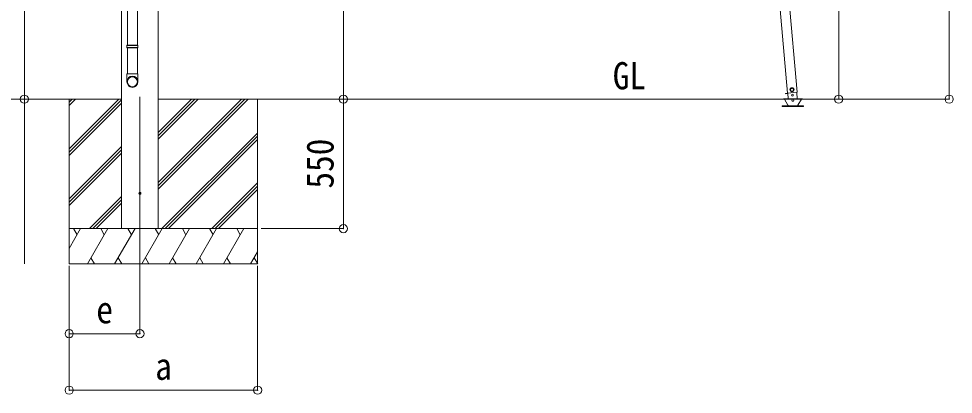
# Model space of a CAD drawing. Units: millimetres at full size, sheet at 1:35; details may follow other scales. Extents: x -9783 to 9892, y -6828 to 6752.
# Drawn here: x -7653 to -3685, y -1951 to -355 of the extents above; entities that cross this region are included whole.
import ezdxf
from ezdxf.enums import TextEntityAlignment as Align

# ---------------------------------------------------------------- set-up
doc = ezdxf.new("R2010")
doc.units = ezdxf.units.MM
doc.header["$LTSCALE"] = 35
doc.header["$PDMODE"] = 32
doc.header["$PDSIZE"] = 35
for name, color, linetype, lineweight in [('0-0_0', 7, 'Continuous', 9), ('0-1_本体', 4, 'Continuous', 9), ('0-2_部品', 7, 'Continuous', 9), ('0-8_PARTS2', 2, 'Continuous', 9), ('0-A_寸法', 6, 'Continuous', 9), ('1-2_GLASS_SEAL', 7, 'Continuous', 9), ('1-A', 6, 'Continuous', 9)]:
    doc.layers.add(name, color=color, linetype=linetype, lineweight=lineweight)
doc.styles.add('ＭＳ ゴシック', font='')
doc.styles.get('ＭＳ ゴシック').set_extended_font_data('MS Gothic')

msp = doc.modelspace()

# ---------------------------------------------------------------- linework, layer by layer
at = {"layer": '0-0_0'}
for p, q in [((-7812.62, -696.92), (-7216.28, -696.92)), ((-7438.53, -696.92), (-7438.53, -1396.92)), ((-7438.53, -908.15), (-7227.3, -696.92)), ((-7438.53, -724.3), (-7411.15, -696.92)), ((-7438.53, -710.16), (-7425.29, -696.92)), ((-7438.53, -922.29), (-7216.28, -700.04)), ((-7060.78, -1079.18), (-6678.52, -696.92)), ((-7060.78, -1050.9), (-6706.8, -696.92)), ((-7060.78, -1065.04), (-6692.66, -696.92)), ((-7060.78, -867.05), (-6890.65, -696.92)), ((-7060.78, -852.91), (-6904.79, -696.92)), ((-7060.78, -838.77), (-6918.93, -696.92)), ((-7060.78, -696.92), (-3956.7, -696.92)), ((-6638.53, -696.92), (-6638.53, -1396.92)), ((-7438.53, -936.43), (-7216.28, -714.19)), ((-7044.67, -1246.92), (-6638.53, -840.78)), ((-7030.53, -1246.92), (-6638.53, -854.93)), ((-7016.39, -1246.92), (-6638.53, -869.07)), ((-7438.53, -1120.28), (-7216.28, -898.03)), ((-7438.53, -1134.42), (-7216.28, -912.17)), ((-7438.53, -1148.57), (-7216.28, -926.32)), ((-6832.54, -1246.92), (-6638.53, -1052.91)), ((-6818.4, -1246.92), (-6638.53, -1067.06)), ((-7353.04, -1246.92), (-7216.28, -1110.16)), ((-6804.25, -1246.92), (-6638.53, -1081.2)), ((-7338.9, -1246.92), (-7216.28, -1124.31)), ((-7324.75, -1246.92), (-7216.28, -1138.45)), ((-6638.53, -1246.92), (-7438.53, -1246.92)), ((-7438.53, -1330.75), (-7390.13, -1246.92)), ((-7405.13, -1272.9), (-7420.13, -1246.92)), ((-7361.26, -1396.92), (-7274.66, -1246.92)), ((-7289.66, -1272.9), (-7304.66, -1246.92)), ((-7245.79, -1396.92), (-7159.19, -1246.92)), ((-7174.19, -1272.9), (-7189.19, -1246.92)), ((-7130.32, -1396.92), (-7043.72, -1246.92)), ((-7058.72, -1272.9), (-7073.72, -1246.92)), ((-7014.85, -1396.92), (-6928.25, -1246.92)), ((-6943.25, -1272.9), (-6958.25, -1246.92)), ((-6899.38, -1396.92), (-6812.78, -1246.92)), ((-6842.78, -1246.92), (-6827.78, -1272.9)), ((-6783.91, -1396.92), (-6697.31, -1246.92)), ((-6712.31, -1272.9), (-6727.31, -1246.92)), ((-6668.44, -1396.92), (-6638.53, -1345.11)), ((-7346.26, -1370.94), (-7331.27, -1396.92)), ((-7230.79, -1370.94), (-7215.79, -1396.92)), ((-7115.32, -1370.94), (-7100.32, -1396.92)), ((-6999.85, -1370.94), (-6984.86, -1396.92)), ((-6884.38, -1370.94), (-6869.39, -1396.92)), ((-6768.91, -1370.94), (-6753.92, -1396.92)), ((-6653.44, -1370.94), (-6638.44, -1396.92)), ((-7438.53, -1396.92), (-6638.53, -1396.92))]:
    msp.add_line(p, q, dxfattribs=at)
at = {"layer": '0-1_本体'}
for p, q in [((-7060.53, 1633.08), (-7060.53, -1246.92)), ((-7216.03, 1593.37), (-7216.03, -1246.92))]:
    msp.add_line(p, q, dxfattribs=at)
at = {"layer": '0-1_本体', "color": 6}
msp.add_line((-6274.52, -696.92), (-6274.52, -1246.92), dxfattribs=at)
at = {"layer": '0-2_部品'}
for p, q in [((-7191.28, 360.83), (-7191.28, -467.35)), ((-7149.28, 360.83), (-7149.28, -467.35)), ((-7193.28, -469.35), (-7192.28, -467.35)), ((-7147.28, -469.35), (-7193.28, -469.35)), ((-7148.28, -467.35), (-7192.28, -467.35)), ((-7147.28, -469.35), (-7148.28, -467.35)), ((-7147.28, -469.35), (-7147.28, -477.35)), ((-7147.28, -477.35), (-7193.28, -477.35)), ((-7148.28, -479.35), (-7192.28, -479.35)), ((-7191.28, -479.35), (-7191.28, -589.35)), ((-7149.28, -479.35), (-7149.28, -589.35)), ((-7147.28, -477.35), (-7148.28, -479.35)), ((-7193.28, -623.5), (-7193.28, -589.35)), ((-7147.28, -589.35), (-7193.28, -589.35)), ((-7147.28, -623.5), (-7147.28, -589.35))]:
    msp.add_line(p, q, dxfattribs=at)
msp.add_lwpolyline([(-7193.28, -469.35), (-7193.28, -477.35), (-7192.28, -479.35)], dxfattribs=at)
at = {"layer": '0-2_部品', "color": 4}
msp.add_circle((-7138.28, -1096.92), 4.5, dxfattribs=at)
at = {"layer": '0-2_部品'}
for centre, major_axis, ratio, start_param, end_param in [((-7170.28, -621.75), (-23, 0), 0.996195, 3.1415927, 6.2831853), ((-7170.28, -623.5), (-23, 0), 0.996195, 3.1415927, 6.2831853), ((-7170.28, -623.5), (0, -23.43), 0.981806, 4.712389, 7.8539816)]:
    msp.add_ellipse(centre, major_axis=major_axis, ratio=ratio, start_param=start_param, end_param=end_param, dxfattribs=at)
msp.add_ellipse((-7170.28, -623.5), major_axis=(21, 0), ratio=0.996195, dxfattribs=at)
at = {"layer": '0-8_PARTS2'}
msp.add_line((-7138.28, -687.71), (-7138.28, -1446.92), dxfattribs=at)
at = {"layer": '0-A_寸法'}
for p, q in [((-3702.94, -696.92), (-3702.94, 2116.08)), ((-4171.95, 1915.68), (-4171.95, -696.92)), ((-8176.85, -696.92), (-7448.74, -696.92)), ((-4171.95, -696.92), (-4500.78, -696.92)), ((-3702.94, -696.92), (-4171.95, -696.92)), ((-7438.53, -1933.29), (-7438.53, -1404.34)), ((-7438.53, -1693.31), (-7438.53, -1404.34)), ((-7138.28, -1693.31), (-7138.28, -1404.34)), ((-6638.53, -1933.29), (-6638.53, -1404.34)), ((-7138.28, -1693.31), (-7438.53, -1693.31)), ((-7438.53, -1933.29), (-6638.53, -1933.29))]:
    msp.add_line(p, q, dxfattribs=at)
for p in [(-7628.88, -696.92), (-4171.95, -696.92), (-3702.94, -696.92), (-7438.53, -1693.31), (-7138.28, -1693.31), (-7438.53, -1933.29), (-6638.53, -1933.29)]:
    msp.add_point(p, dxfattribs=at)
at = {"layer": '1-2_GLASS_SEAL', "color": 4}
for p, q in [((-4389.09, -671.5), (-4473.92, 294.63)), ((-4348.25, -667.91), (-4433.08, 298.22)), ((-4388.1, -671.7), (-4397.96, -672.57)), ((-4397.96, -672.57), (-4388.1, -671.71)), ((-4397.96, -672.57), (-4397.79, -674.56)), ((-4387.92, -673.7), (-4397.79, -674.56)), ((-4389.1, -671.49), (-4348.25, -667.92)), ((-4388.12, -671.41), (-4386.01, -695.58)), ((-4347.6, -696.25), (-4350.07, -668.08)), ((-4406.28, -695.92), (-4326.28, -695.92)), ((-4406.28, -696.92), (-4406.28, -695.92)), ((-4406.28, -696.92), (-4326.28, -696.92)), ((-4387.59, -722.92), (-4402.31, -697.42)), ((-4330.24, -697.42), (-4344.97, -722.92)), ((-4326.28, -695.92), (-4326.28, -696.92))]:
    msp.add_line(p, q, dxfattribs=at)
at = {"layer": '1-2_GLASS_SEAL', "color": 6}
msp.add_line((-7628.88, -696.92), (-7628.88, -1396.92), dxfattribs=at)
at = {"layer": '1-2_GLASS_SEAL', "color": 4}
msp.add_lwpolyline([(-4397.96, -672.57), (-4397.79, -674.56), (-4387.92, -673.7)], dxfattribs=at)
for points in [[(-4370.87, -649.64), (-4377.02, -653.95), (-4376.36, -661.43), (-4369.56, -664.6), (-4363.41, -660.29), (-4364.06, -652.82)], [(-4321.53, -727.92), (-4321.53, -725.92), (-4411.53, -725.92), (-4411.53, -727.92)]]:
    msp.add_lwpolyline(points, close=True, dxfattribs=at)
for centre, radius in [((-4370.21, -657.12), 8.5), ((-4370.21, -657.12), 7.7), ((-4370.21, -657.12), 6.5), ((-4368.57, -680.34), 4)]:
    msp.add_circle(centre, radius, dxfattribs=at)
for centre, radius, start, end in [((-4403.17, -697.92), 1, 30, 90), ((-4366.28, -701.92), 4.25, 183.37229, 176.62771), ((-4329.38, -697.92), 1, 90, 150), ((-4382.39, -719.92), 6, 210, 270), ((-4350.16, -719.92), 6, 270, 330)]:
    msp.add_arc(centre, radius, start, end, dxfattribs=at)
at = {"layer": '1-A'}
for p, q in [((-6274.52, -696.92), (-6274.52, 1503.08)), ((-7628.89, -696.92), (-7628.89, -316.03)), ((-6274.52, -696.92), (-6623.88, -696.92)), ((-6274.52, -1246.92), (-6623.88, -1246.92))]:
    msp.add_line(p, q, dxfattribs=at)
for p in [(-7628.89, -696.92), (-6274.52, -696.92), (-6274.52, -1246.92)]:
    msp.add_point(p, dxfattribs=at)

# ---------------------------------------------------------------- texts
at = {"layer": '0-0_0', "style": 'ＭＳ ゴシック', "width": 0.9}
msp.add_text('GL', height=115.5, dxfattribs=at).set_placement((-5131.08, -689.86), align=Align.BOTTOM_LEFT)
at = {"layer": '0-A_寸法', "color": 7, "style": 'ＭＳ ゴシック', "width": 0.9}
for s, p in [('e', (-7323.53, -1683.81)), ('a', (-7073.53, -1923.79))]:
    msp.add_text(s, height=115.5, dxfattribs=at).set_placement(p, align=Align.BOTTOM_LEFT)
at = {"layer": '1-A', "color": 7, "style": 'ＭＳ ゴシック', "width": 0.9}
msp.add_text('550', height=115.5, rotation=90, dxfattribs=at).set_placement((-6281.52, -1076.92), align=Align.BOTTOM_LEFT)

doc.saveas('drawing.dxf')
